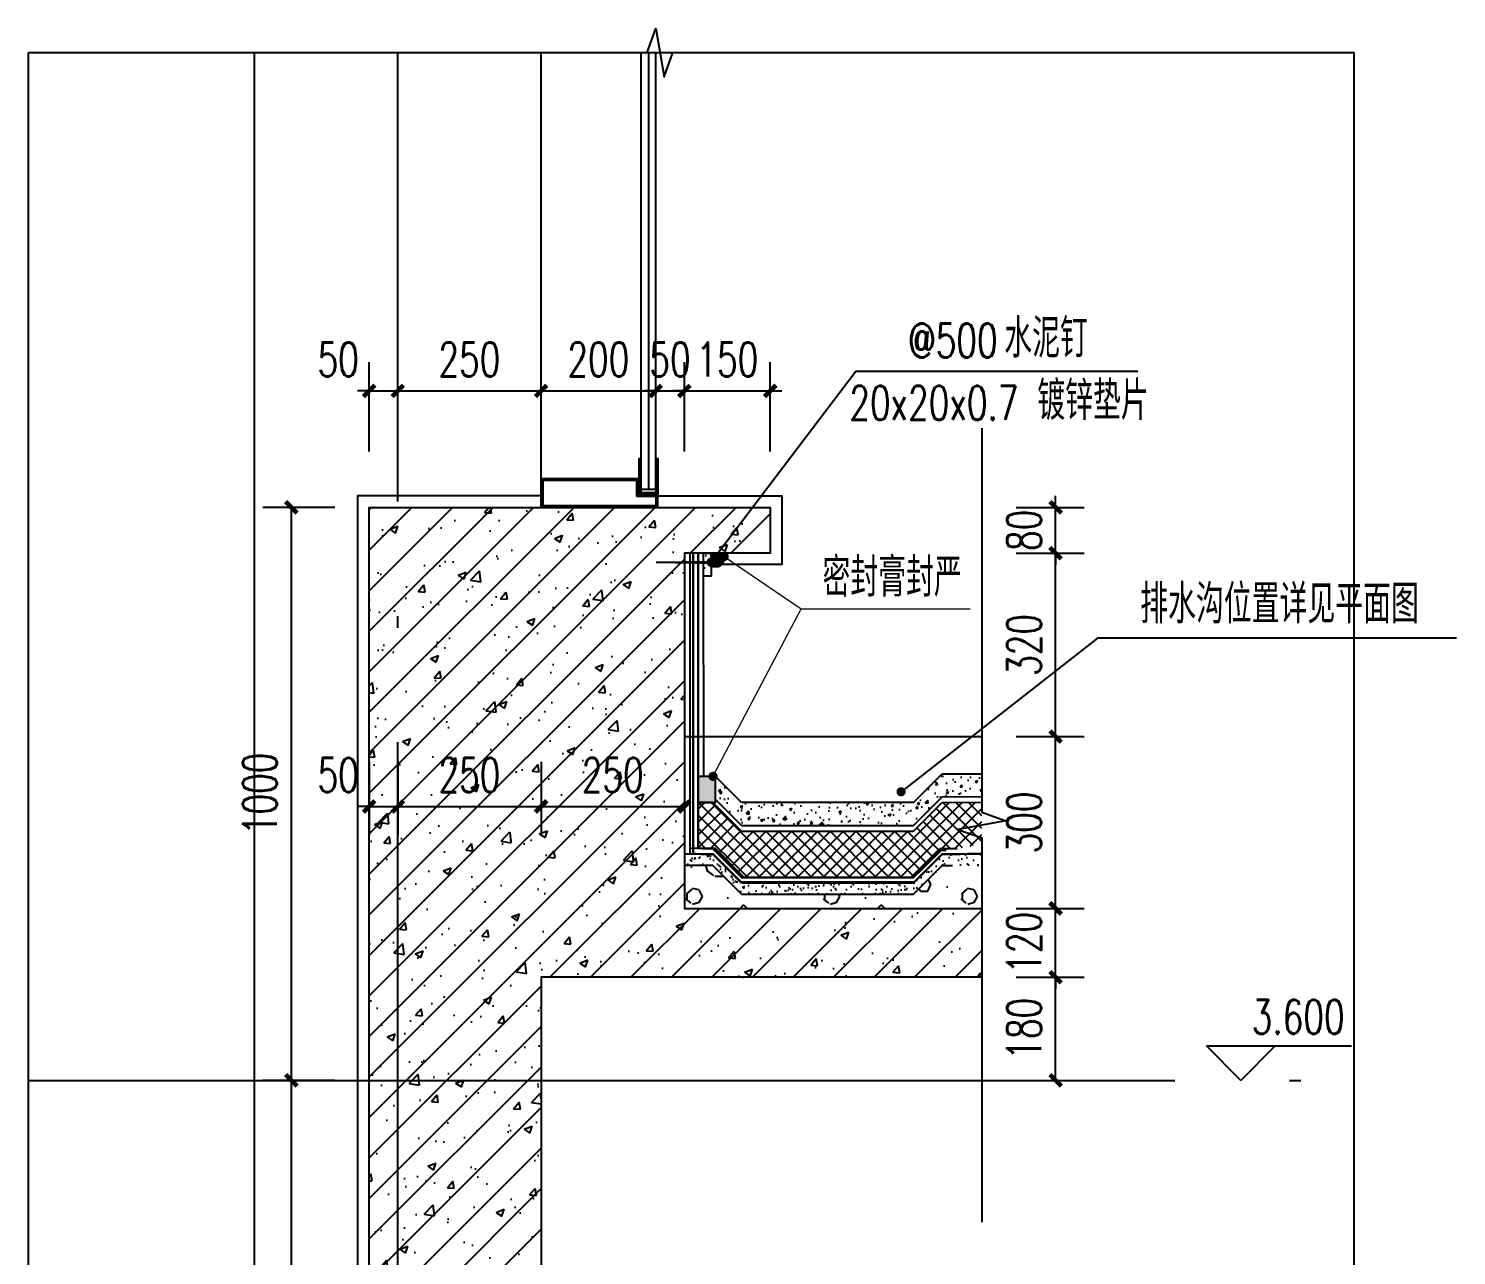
# Model space of a CAD drawing. Header units: millimetres. Extents: x -13830 to 215738, y -24143 to 193994.
# Drawn here: x 208867 to 211359, y 61744 to 63885 of the extents above; entities that cross this region are included whole.
import ezdxf
from ezdxf.xclip import XClip

# ---------------------------------------------------------------- set-up
doc = ezdxf.new("R2010")
doc.units = ezdxf.units.MM
doc.header["$LTSCALE"] = 100
doc.header["$XCLIPFRAME"] = 0
doc.linetypes.add('DOTE', pattern=[2.42, 2, -0.2, 0.02, -0.2])
doc.linetypes.add('MCST Section A$0$PHANTOM', pattern=[63.5, 31.75, -6.35, 6.35, -6.35, 6.35, -6.35])
doc.layers.get('0').update_dxf_attribs({"linetype": 'CONTINUOUS'})
doc.layers.get('DEFPOINTS').update_dxf_attribs({"linetype": 'CONTINUOUS'})
for name, color, linetype in [('A-_WIND----_E-', 4, 'CONTINUOUS'), ('A-Line', 143, 'CONTINUOUS'), ('DIM_ELEV', 3, 'CONTINUOUS'), ('DIM_SYMB', 3, 'CONTINUOUS'), ('DOTE', 8, 'CONTINUOUS'), ('HATCH', 8, 'CONTINUOUS'), ('MCST Section A$0$D-WATERPROOFING', 142, 'CONTINUOUS'), ('MCST Section B$0$A-_WIND----_E-', 4, 'CONTINUOUS'), ('PUB_DIM', 3, 'CONTINUOUS'), ('PUB_HATCH', 8, 'CONTINUOUS'), ('PUB_TEXT', 7, 'CONTINUOUS'), ('RAIL', 163, 'CONTINUOUS'), ('WALL', 2, 'CONTINUOUS'), ('面层', 11, 'CONTINUOUS')]:
    doc.layers.add(name, color=color, linetype=linetype)
doc.layers.add('DIM_LEAD', color=3, linetype='CONTINUOUS', lineweight=13)
doc.styles.add('_TCH_DIM', font='SIMPLEX', dxfattribs={"bigfont": 'GBCBIG'})
doc.styles.add('_TCH_DIM_T3', font='SIMPLEX', dxfattribs={"width": 0.705882, "bigfont": 'GBCBIG'})
doc.dimstyles.new('_TCH_ARCH&&20', dxfattribs={"dimtxt": 59.5, "dimasz": 20, "dimexe": 50, "dimexo": 60, "dimgap": 25.25, "dimtad": 1, "dimdec": 0, "dimzin": 0, "dimdsep": 46, "dimtxsty": '_TCH_DIM_T3', "dimblk": 'ARCHTICK', "dimcen": 0.09, "dimclrt": 7, "dimazin": 2, "dimtfac": 1, "dimtdec": 0, "dimtix": 1, "dimtmove": 2, "dimatfit": 3, "dimfxl": 1, "dimtolj": 1, "dimtzin": 0, "dimarcsym": 0})

# ---------------------------------------------------------------- blocks, each defined once
blk = doc.blocks.new('sdfsfsfdsfsfd')
at = {"color": 8}
blk.add_lwpolyline([(187.5, 793.6), (187.5, 31)], dxfattribs=at)
at = {"layer": 'A-_WIND----_E-'}
blk.add_lwpolyline([(171, 23), (171, 85), (174, 85), (174, 26), (201, 26), (201, 85), (204, 85), (204, 23), (171, 23)], dxfattribs=at)
blk.add_lwpolyline([(170, 22), (170, 50), (0, 50), (0, 0), (204, 0), (204, 22)], close=True, dxfattribs=at)
at = {"layer": 'A-_WIND----_E-', "color": 8}
blk.add_lwpolyline([(167, 19), (167, 47), (3, 47), (3, 3), (201, 3), (201, 19)], close=True, dxfattribs=at)
at = {"layer": 'MCST Section B$0$A-_WIND----_E-'}
blk.add_lwpolyline([(200, 793.6), (200, 31), (175, 31), (175, 793.6)], dxfattribs=at)
blk = doc.blocks.new('34wf')
at = {"layer": 'HATCH'}
h = blk.add_hatch(dxfattribs=at)
h.set_pattern_fill('AR-SAND', color=256, scale=20)
h.set_pattern_definition([(37.5, (0, 0), (-1.6000313, 48.9413237), [0, -38.608, 0, -43.18, 0, -41.275]), (7.5, (0, 0), (44.9523283, 71.68251), [0, -20.828, 0, -34.798, 0, -13.335]), (327.5, (-31.24, 0), (79.099237, 0.1437185), [0, -12.7, 0, -45.72, 0, -59.69]), (317.5, (-31.24, 0), (76.3556452, 22.2929323), [0, -6.35, 0, -29.972, 0, -34.29])])
h.paths.add_polyline_path([(1989087.1, -10818.4), (1989100.2, -10818.4), (1989100.2, -10858.3), (1989087.1, -10858.3)])
for p, q in [((1989004.2, -10834.3), (1989106.2, -10832.9)), ((1989004.2, -10834.3), (1989106.2, -10835.7)), ((1989004.2, -10834.3), (1989106.2, -10834.3)), ((1989106.2, -10832.9), (1989106.2, -10835.7))]:
    blk.add_line(p, q)
blk.add_lwpolyline([(1989087.1, -10818.4), (1989100.1, -10818.3), (1989100.2, -10858.3), (1989087.2, -10858.4)])
blk.add_lwpolyline([(1989087.1, -10818.4), (1989100.2, -10818.4), (1989100.2, -10858.3), (1989087.1, -10858.3)], close=True)
blk.add_arc((1989105.2, -10834.4), 2.42, 294.3742, 65.8761)
blk = doc.blocks.new('dsfsfdfs')
at = {"layer": 'PUB_HATCH'}
h = blk.add_hatch(color=256, dxfattribs=at)
h.dxf.hatch_style = 1
edge = h.paths.add_edge_path()
edge.add_line((-1589.8, 5520), (-1609.3, 5520))
edge.add_line((-1609.3, 5520), (-1609.3, 5496.8))
edge.add_line((-1609.3, 5496.8), (-1599.6, 5496.8))
edge.add_arc((-1603.4, 5510), 13.7, 286.3769, 353.4098)
edge.add_line((-1589.8, 5508.4), (-1589.8, 5520))
h = blk.add_hatch(color=256, dxfattribs=at)
h.dxf.hatch_style = 1
h.paths.add_polyline_path([(-1605, 5130.4), (-1635, 5130.4), (-1635, 5084.9), (-1605, 5084.9)])
at = {"layer": 'RAIL'}
for p, q in [((-2409.4, 3610), (-2409.4, 6393.6)), ((-1909.4, 5600), (-1909.4, 6393.6))]:
    blk.add_line(p, q, dxfattribs=at)
at = {"layer": 'WALL', "color": 1}
blk.add_lwpolyline([(-1909.4, 4780), (-1909.4, 4780), (-1909.4, 3610), (-2209.4, 3610), (-2209.4, 4550)], dxfattribs=at)
at = {"layer": '面层'}
for p, q in [((-1635, 5004.9), (-1635, 5520)), ((-1625, 5130.4), (-1625.8, 5520)), ((-1559.4, 5084.7), (-1605, 5130.4)), ((-1609.4, 5084.7), (-1635, 5084.9)), ((-1559.4, 5034.7), (-1609.4, 5084.7)), ((-1559.4, 5044.7), (-1605, 5090.4)), ((-1609.4, 4994.7), (-1659.4, 4995)), ((-1605.2, 5004.7), (-1649.4, 5005)), ((-1559.4, 4944.7), (-1609.4, 4994.7)), ((-1555.2, 4954.7), (-1605.2, 5004.7)), ((-1609.4, 4974.7), (-1659.4, 4975)), ((-1559.4, 4924.7), (-1609.4, 4974.7))]:
    blk.add_line(p, q, dxfattribs=at)
for points in [[(-1909.4, 5620), (-2229.4, 5620), (-2229.4, 3640)], [(-1705.4, 5620), (-1489.4, 5620), (-1489.4, 5500), (-1594, 5500)], [(-1649.4, 4995), (-1649.4, 5520)]]:
    blk.add_lwpolyline(points, dxfattribs=at)
blk.add_lwpolyline([(-1589.8, 5520), (-1609.3, 5520), (-1609.3, 5496.8), (-1599.6, 5496.8, 0.301122), (-1589.8, 5508.4)], format="xyb", close=True, dxfattribs=at)
blk.add_lwpolyline([(-1605, 5130.4), (-1635, 5130.4), (-1635, 5084.9), (-1605, 5084.9)], close=True, dxfattribs=at)
blk.add_blockref('sdfsfsfdsfsfd', (-1909.4, 5600))
at = {"layer": 'A-Line'}
blk.add_blockref('34wf', (-1990712.9, 16338.4), dxfattribs=at)
blk = doc.blocks.new('_ArchTick')
at = {"color": 0, "linetype": 'ByBlock', "const_width": 0.4}
blk.add_lwpolyline([(-0.5, -0.5), (0.5, 0.5)], dxfattribs=at)
blk = doc.blocks.new('*D207')
at = {"layer": 'DEFPOINTS', "color": 0, "transparency": 16777216}
for p in [(209511.3, 63252.3), (209461.3, 63086.4), (209511.3, 63086.4)]:
    blk.add_point(p, dxfattribs=at)
at = {"layer": 'PUB_DIM', "color": 0, "lineweight": -2, "transparency": 16777216}
for p, q in [((209461.3, 63146.4), (209461.3, 63302.3)), ((209511.3, 63146.4), (209511.3, 63302.3)), ((209461.3, 63252.3), (209441.3, 63252.3)), ((209461.3, 63252.3), (209511.3, 63252.3)), ((209511.3, 63252.3), (209531.3, 63252.3))]:
    blk.add_line(p, q, dxfattribs=at)
at = {"layer": 'PUB_DIM', "color": 0, "lineweight": -2, "transparency": 16777216, "xscale": 20, "yscale": 20, "zscale": 20}
blk.add_blockref('_ArchTick', (209461.3, 63252.3), dxfattribs=at)
at = {"layer": 'PUB_DIM', "color": 0, "lineweight": -2, "transparency": 16777216, "xscale": 20, "yscale": 20, "zscale": 20, "rotation": 180}
blk.add_blockref('_ArchTick', (209511.3, 63252.3), dxfattribs=at)
at = {"layer": 'PUB_DIM', "color": 7, "transparency": 16777216, "insert": (209407.3, 63307.3), "char_height": 59.5, "attachment_point": 5, "style": '_TCH_DIM_T3'}
blk.add_mtext('\\A1;50', dxfattribs=at)
blk = doc.blocks.new('*D208')
at = {"layer": 'DEFPOINTS', "color": 0, "transparency": 16777216}
for p in [(209761.3, 63252.3), (209511.3, 63086.4), (209761.3, 63086.4)]:
    blk.add_point(p, dxfattribs=at)
at = {"layer": 'PUB_DIM', "color": 0, "lineweight": -2, "transparency": 16777216}
for p, q in [((209511.3, 63146.4), (209511.3, 63302.3)), ((209761.3, 63146.4), (209761.3, 63302.3)), ((209511.3, 63252.3), (209761.3, 63252.3))]:
    blk.add_line(p, q, dxfattribs=at)
at = {"layer": 'PUB_DIM', "color": 0, "lineweight": -2, "transparency": 16777216, "xscale": 20, "yscale": 20, "zscale": 20, "rotation": 180}
blk.add_blockref('_ArchTick', (209511.3, 63252.3), dxfattribs=at)
at = {"layer": 'PUB_DIM', "color": 0, "lineweight": -2, "transparency": 16777216, "xscale": 20, "yscale": 20, "zscale": 20}
blk.add_blockref('_ArchTick', (209761.3, 63252.3), dxfattribs=at)
at = {"layer": 'PUB_DIM', "color": 7, "transparency": 16777216, "insert": (209636.3, 63307.3), "char_height": 59.5, "attachment_point": 5, "style": '_TCH_DIM_T3'}
blk.add_mtext('\\A1;250', dxfattribs=at)
blk = doc.blocks.new('*D209')
at = {"layer": 'DEFPOINTS', "color": 0, "transparency": 16777216}
for p in [(209961.3, 63252.3), (209761.3, 63086.4), (209961.3, 63086.4)]:
    blk.add_point(p, dxfattribs=at)
at = {"layer": 'PUB_DIM', "color": 0, "lineweight": -2, "transparency": 16777216}
for p, q in [((209761.3, 63146.4), (209761.3, 63302.3)), ((209961.3, 63146.4), (209961.3, 63302.3)), ((209761.3, 63252.3), (209961.3, 63252.3))]:
    blk.add_line(p, q, dxfattribs=at)
at = {"layer": 'PUB_DIM', "color": 0, "lineweight": -2, "transparency": 16777216, "xscale": 20, "yscale": 20, "zscale": 20, "rotation": 180}
blk.add_blockref('_ArchTick', (209761.3, 63252.3), dxfattribs=at)
at = {"layer": 'PUB_DIM', "color": 0, "lineweight": -2, "transparency": 16777216, "xscale": 20, "yscale": 20, "zscale": 20}
blk.add_blockref('_ArchTick', (209961.3, 63252.3), dxfattribs=at)
at = {"layer": 'PUB_DIM', "color": 7, "transparency": 16777216, "insert": (209861.3, 63307.3), "char_height": 59.5, "attachment_point": 5, "style": '_TCH_DIM_T3'}
blk.add_mtext('\\A1;200', dxfattribs=at)
blk = doc.blocks.new('*D210')
at = {"layer": 'DEFPOINTS', "color": 0, "transparency": 16777216}
for p in [(210011.3, 63252.3), (209961.3, 63086.4), (210011.3, 63086.4)]:
    blk.add_point(p, dxfattribs=at)
at = {"layer": 'PUB_DIM', "color": 0, "lineweight": -2, "transparency": 16777216}
for p, q in [((209961.3, 63146.4), (209961.3, 63302.3)), ((210011.3, 63146.4), (210011.3, 63302.3)), ((209961.3, 63252.3), (209941.3, 63252.3)), ((209961.3, 63252.3), (210011.3, 63252.3)), ((210011.3, 63252.3), (210031.3, 63252.3))]:
    blk.add_line(p, q, dxfattribs=at)
at = {"layer": 'PUB_DIM', "color": 0, "lineweight": -2, "transparency": 16777216, "xscale": 20, "yscale": 20, "zscale": 20}
blk.add_blockref('_ArchTick', (209961.3, 63252.3), dxfattribs=at)
at = {"layer": 'PUB_DIM', "color": 0, "lineweight": -2, "transparency": 16777216, "xscale": 20, "yscale": 20, "zscale": 20, "rotation": 180}
blk.add_blockref('_ArchTick', (210011.3, 63252.3), dxfattribs=at)
at = {"layer": 'PUB_DIM', "color": 7, "transparency": 16777216, "insert": (209986.3, 63307.3), "char_height": 59.5, "attachment_point": 5, "style": '_TCH_DIM_T3'}
blk.add_mtext('\\A1;50', dxfattribs=at)
blk = doc.blocks.new('*D211')
at = {"layer": 'DEFPOINTS', "color": 0, "transparency": 16777216}
for p in [(210161.3, 63252.3), (210011.3, 63086.4), (210161.3, 63086.4)]:
    blk.add_point(p, dxfattribs=at)
at = {"layer": 'PUB_DIM', "color": 0, "lineweight": -2, "transparency": 16777216}
for p, q in [((210011.3, 63146.4), (210011.3, 63302.3)), ((210161.3, 63146.4), (210161.3, 63302.3)), ((210011.3, 63252.3), (209991.3, 63252.3)), ((210011.3, 63252.3), (210161.3, 63252.3)), ((210161.3, 63252.3), (210181.3, 63252.3))]:
    blk.add_line(p, q, dxfattribs=at)
at = {"layer": 'PUB_DIM', "color": 0, "lineweight": -2, "transparency": 16777216, "xscale": 20, "yscale": 20, "zscale": 20}
blk.add_blockref('_ArchTick', (210011.3, 63252.3), dxfattribs=at)
at = {"layer": 'PUB_DIM', "color": 0, "lineweight": -2, "transparency": 16777216, "xscale": 20, "yscale": 20, "zscale": 20, "rotation": 180}
blk.add_blockref('_ArchTick', (210161.3, 63252.3), dxfattribs=at)
at = {"layer": 'PUB_DIM', "color": 7, "transparency": 16777216, "insert": (210086.3, 63307.3), "char_height": 59.5, "attachment_point": 5, "style": '_TCH_DIM_T3'}
blk.add_mtext('\\A1;150', dxfattribs=at)
blk = doc.blocks.new('*D212')
at = {"layer": 'DEFPOINTS', "color": 0, "transparency": 16777216}
for p in [(209761.3, 62664.9), (210011.3, 62664.9), (210011.3, 62527)]:
    blk.add_point(p, dxfattribs=at)
at = {"layer": 'PUB_DIM', "color": 0, "lineweight": -2, "transparency": 16777216}
for p, q in [((209761.3, 62604.9), (209761.3, 62477)), ((210011.3, 62604.9), (210011.3, 62477)), ((209761.3, 62527), (210011.3, 62527))]:
    blk.add_line(p, q, dxfattribs=at)
at = {"layer": 'PUB_DIM', "color": 0, "lineweight": -2, "transparency": 16777216, "xscale": 20, "yscale": 20, "zscale": 20, "rotation": 180}
blk.add_blockref('_ArchTick', (209761.3, 62527), dxfattribs=at)
at = {"layer": 'PUB_DIM', "color": 0, "lineweight": -2, "transparency": 16777216, "xscale": 20, "yscale": 20, "zscale": 20}
blk.add_blockref('_ArchTick', (210011.3, 62527), dxfattribs=at)
at = {"layer": 'PUB_DIM', "color": 7, "transparency": 16777216, "insert": (209886.3, 62582), "char_height": 59.5, "attachment_point": 5, "style": '_TCH_DIM_T3'}
blk.add_mtext('\\A1;250', dxfattribs=at)
blk = doc.blocks.new('*D213')
at = {"layer": 'DEFPOINTS', "color": 0, "transparency": 16777216}
for p in [(209511.3, 62664.9), (209761.3, 62664.9), (209761.3, 62527)]:
    blk.add_point(p, dxfattribs=at)
at = {"layer": 'PUB_DIM', "color": 0, "lineweight": -2, "transparency": 16777216}
for p, q in [((209511.3, 62604.9), (209511.3, 62477)), ((209761.3, 62604.9), (209761.3, 62477)), ((209511.3, 62527), (209761.3, 62527))]:
    blk.add_line(p, q, dxfattribs=at)
at = {"layer": 'PUB_DIM', "color": 0, "lineweight": -2, "transparency": 16777216, "xscale": 20, "yscale": 20, "zscale": 20, "rotation": 180}
blk.add_blockref('_ArchTick', (209511.3, 62527), dxfattribs=at)
at = {"layer": 'PUB_DIM', "color": 0, "lineweight": -2, "transparency": 16777216, "xscale": 20, "yscale": 20, "zscale": 20}
blk.add_blockref('_ArchTick', (209761.3, 62527), dxfattribs=at)
at = {"layer": 'PUB_DIM', "color": 7, "transparency": 16777216, "insert": (209636.3, 62582), "char_height": 59.5, "attachment_point": 5, "style": '_TCH_DIM_T3'}
blk.add_mtext('\\A1;250', dxfattribs=at)
blk = doc.blocks.new('*D214')
at = {"layer": 'DEFPOINTS', "color": 0, "transparency": 16777216}
for p in [(209461.3, 62664.9), (209511.3, 62664.9), (209511.3, 62527)]:
    blk.add_point(p, dxfattribs=at)
at = {"layer": 'PUB_DIM', "color": 0, "lineweight": -2, "transparency": 16777216}
for p, q in [((209461.3, 62604.9), (209461.3, 62477)), ((209511.3, 62604.9), (209511.3, 62477)), ((209461.3, 62527), (209441.3, 62527)), ((209461.3, 62527), (209511.3, 62527)), ((209511.3, 62527), (209531.3, 62527))]:
    blk.add_line(p, q, dxfattribs=at)
at = {"layer": 'PUB_DIM', "color": 0, "lineweight": -2, "transparency": 16777216, "xscale": 20, "yscale": 20, "zscale": 20}
blk.add_blockref('_ArchTick', (209461.3, 62527), dxfattribs=at)
at = {"layer": 'PUB_DIM', "color": 0, "lineweight": -2, "transparency": 16777216, "xscale": 20, "yscale": 20, "zscale": 20, "rotation": 180}
blk.add_blockref('_ArchTick', (209511.3, 62527), dxfattribs=at)
at = {"layer": 'PUB_DIM', "color": 7, "transparency": 16777216, "insert": (209407.3, 62582), "char_height": 59.5, "attachment_point": 5, "style": '_TCH_DIM_T3'}
blk.add_mtext('\\A1;50', dxfattribs=at)
blk = doc.blocks.new('*D215')
at = {"layer": 'DEFPOINTS', "color": 0, "transparency": 16777216}
for p in [(209325.7, 63049.1), (209461.3, 63049.1), (209461.3, 62049.1)]:
    blk.add_point(p, dxfattribs=at)
at = {"layer": 'PUB_DIM', "color": 0, "lineweight": -2, "transparency": 16777216}
for p, q in [((209401.3, 63049.1), (209275.7, 63049.1)), ((209325.7, 62049.1), (209325.7, 63049.1)), ((209401.3, 62049.1), (209275.7, 62049.1))]:
    blk.add_line(p, q, dxfattribs=at)
at = {"layer": 'PUB_DIM', "color": 0, "lineweight": -2, "transparency": 16777216, "xscale": 20, "yscale": 20, "zscale": 20}
for p, rotation in [((209325.7, 63049.1), 90), ((209325.7, 62049.1), 270)]:
    blk.add_blockref('_ArchTick', p, dxfattribs=dict(at, rotation=rotation))
at = {"layer": 'PUB_DIM', "color": 7, "transparency": 16777216, "insert": (209270.7, 62549.1), "char_height": 59.5, "attachment_point": 5, "rotation": 90, "style": '_TCH_DIM_T3'}
blk.add_mtext('\\A1;1000', dxfattribs=at)
blk = doc.blocks.new('*D216')
at = {"layer": 'DEFPOINTS', "color": 0, "transparency": 16777216}
for p in [(209325.7, 62049.1), (209461.3, 62049.1), (209461.3, 61059.1)]:
    blk.add_point(p, dxfattribs=at)
at = {"layer": 'PUB_DIM', "color": 0, "lineweight": -2, "transparency": 16777216}
for p, q in [((209401.3, 62049.1), (209275.7, 62049.1)), ((209325.7, 61059.1), (209325.7, 62049.1)), ((209401.3, 61059.1), (209275.7, 61059.1))]:
    blk.add_line(p, q, dxfattribs=at)
at = {"layer": 'PUB_DIM', "color": 0, "lineweight": -2, "transparency": 16777216, "xscale": 20, "yscale": 20, "zscale": 20}
for p, rotation in [((209325.7, 62049.1), 90), ((209325.7, 61059.1), 270)]:
    blk.add_blockref('_ArchTick', p, dxfattribs=dict(at, rotation=rotation))
at = {"layer": 'PUB_DIM', "color": 7, "transparency": 16777216, "insert": (209270.7, 61554.1), "char_height": 59.5, "attachment_point": 5, "rotation": 90, "style": '_TCH_DIM_T3'}
blk.add_mtext('\\A1;990', dxfattribs=at)
blk = doc.blocks.new('*D218')
at = {"layer": 'DEFPOINTS', "color": 0, "transparency": 16777216}
for p in [(210530.3, 62229.1), (210659.1, 62229.1), (210530.3, 62049.1)]:
    blk.add_point(p, dxfattribs=at)
at = {"layer": 'PUB_DIM', "color": 0, "lineweight": -2, "transparency": 16777216}
for p, q in [((210590.3, 62229.1), (210709.1, 62229.1)), ((210659.1, 62049.1), (210659.1, 62229.1)), ((210590.3, 62049.1), (210709.1, 62049.1))]:
    blk.add_line(p, q, dxfattribs=at)
at = {"layer": 'PUB_DIM', "color": 0, "lineweight": -2, "transparency": 16777216, "xscale": 20, "yscale": 20, "zscale": 20}
for p, rotation in [((210659.1, 62229.1), 90), ((210659.1, 62049.1), 270)]:
    blk.add_blockref('_ArchTick', p, dxfattribs=dict(at, rotation=rotation))
at = {"layer": 'PUB_DIM', "color": 7, "transparency": 16777216, "insert": (210604.1, 62139.1), "char_height": 59.5, "attachment_point": 5, "rotation": 90, "style": '_TCH_DIM_T3'}
blk.add_mtext('\\A1;180', dxfattribs=at)
blk = doc.blocks.new('*D219')
at = {"layer": 'DEFPOINTS', "color": 0, "transparency": 16777216}
for p in [(210530.3, 62349.1), (210659.1, 62349.1), (210530.3, 62229.1)]:
    blk.add_point(p, dxfattribs=at)
at = {"layer": 'PUB_DIM', "color": 0, "lineweight": -2, "transparency": 16777216}
for p, q in [((210659.1, 62349.1), (210659.1, 62369.1)), ((210590.3, 62349.1), (210709.1, 62349.1)), ((210659.1, 62229.1), (210659.1, 62349.1)), ((210590.3, 62229.1), (210709.1, 62229.1)), ((210659.1, 62229.1), (210659.1, 62209.1))]:
    blk.add_line(p, q, dxfattribs=at)
at = {"layer": 'PUB_DIM', "color": 0, "lineweight": -2, "transparency": 16777216, "xscale": 20, "yscale": 20, "zscale": 20}
for p, rotation in [((210659.1, 62349.1), 270), ((210659.1, 62229.1), 90)]:
    blk.add_blockref('_ArchTick', p, dxfattribs=dict(at, rotation=rotation))
at = {"layer": 'PUB_DIM', "color": 7, "transparency": 16777216, "insert": (210604.1, 62289.1), "char_height": 59.5, "attachment_point": 5, "rotation": 90, "style": '_TCH_DIM_T3'}
blk.add_mtext('\\A1;120', dxfattribs=at)
blk = doc.blocks.new('*D220')
at = {"layer": 'DEFPOINTS', "color": 0, "transparency": 16777216}
for p in [(210530.3, 62649.1), (210659.1, 62649.1), (210530.3, 62349.1)]:
    blk.add_point(p, dxfattribs=at)
at = {"layer": 'PUB_DIM', "color": 0, "lineweight": -2, "transparency": 16777216}
for p, q in [((210590.3, 62649.1), (210709.1, 62649.1)), ((210659.1, 62349.1), (210659.1, 62649.1)), ((210590.3, 62349.1), (210709.1, 62349.1))]:
    blk.add_line(p, q, dxfattribs=at)
at = {"layer": 'PUB_DIM', "color": 0, "lineweight": -2, "transparency": 16777216, "xscale": 20, "yscale": 20, "zscale": 20}
for p, rotation in [((210659.1, 62649.1), 90), ((210659.1, 62349.1), 270)]:
    blk.add_blockref('_ArchTick', p, dxfattribs=dict(at, rotation=rotation))
at = {"layer": 'PUB_DIM', "color": 7, "transparency": 16777216, "insert": (210604.1, 62499.1), "char_height": 59.5, "attachment_point": 5, "rotation": 90, "style": '_TCH_DIM_T3'}
blk.add_mtext('\\A1;300', dxfattribs=at)
blk = doc.blocks.new('*D221')
at = {"layer": 'DEFPOINTS', "color": 0, "transparency": 16777216}
for p in [(210530.3, 62969.1), (210659.1, 62969.1), (210530.3, 62649.1)]:
    blk.add_point(p, dxfattribs=at)
at = {"layer": 'PUB_DIM', "color": 0, "lineweight": -2, "transparency": 16777216}
for p, q in [((210590.3, 62969.1), (210709.1, 62969.1)), ((210659.1, 62649.1), (210659.1, 62969.1)), ((210590.3, 62649.1), (210709.1, 62649.1))]:
    blk.add_line(p, q, dxfattribs=at)
at = {"layer": 'PUB_DIM', "color": 0, "lineweight": -2, "transparency": 16777216, "xscale": 20, "yscale": 20, "zscale": 20}
for p, rotation in [((210659.1, 62969.1), 90), ((210659.1, 62649.1), 270)]:
    blk.add_blockref('_ArchTick', p, dxfattribs=dict(at, rotation=rotation))
at = {"layer": 'PUB_DIM', "color": 7, "transparency": 16777216, "insert": (210604.1, 62809.1), "char_height": 59.5, "attachment_point": 5, "rotation": 90, "style": '_TCH_DIM_T3'}
blk.add_mtext('\\A1;320', dxfattribs=at)
blk = doc.blocks.new('*D222')
at = {"layer": 'DEFPOINTS', "color": 0, "transparency": 16777216}
for p in [(210530.3, 63049.1), (210659.1, 63049.1), (210530.3, 62969.1)]:
    blk.add_point(p, dxfattribs=at)
at = {"layer": 'PUB_DIM', "color": 0, "lineweight": -2, "transparency": 16777216}
for p, q in [((210659.1, 63049.1), (210659.1, 63069.1)), ((210590.3, 63049.1), (210709.1, 63049.1)), ((210659.1, 62969.1), (210659.1, 63049.1)), ((210590.3, 62969.1), (210709.1, 62969.1)), ((210659.1, 62969.1), (210659.1, 62949.1))]:
    blk.add_line(p, q, dxfattribs=at)
at = {"layer": 'PUB_DIM', "color": 0, "lineweight": -2, "transparency": 16777216, "xscale": 20, "yscale": 20, "zscale": 20}
for p, rotation in [((210659.1, 63049.1), 270), ((210659.1, 62969.1), 90)]:
    blk.add_blockref('_ArchTick', p, dxfattribs=dict(at, rotation=rotation))
at = {"layer": 'PUB_DIM', "color": 7, "transparency": 16777216, "insert": (210604.1, 63009.1), "char_height": 59.5, "attachment_point": 5, "rotation": 90, "style": '_TCH_DIM_T3'}
blk.add_mtext('\\A1;80', dxfattribs=at)

msp = doc.modelspace()

# ---------------------------------------------------------------- hatches: boundary and pattern name
at = {"layer": 'PUB_HATCH'}
h = msp.add_hatch(dxfattribs=at)
h.set_pattern_fill('钢筋混凝土', color=256, scale=20)
h.set_pattern_definition([(45, (119507.714, 1658.57), (-35.35534, 35.35534), []), (50, (119507.71, 1658.57), (143.45204, -12.55043), [15, -165]), (355, (119507.71, 1658.57), (-27.75027, 150.43843), [12, -132]), (100.4514, (119519.67, 1657.53), (115.70188, 137.8879), [12.74804, -140.22842]), (46.1842, (119507.71, 1698.57), (213.4482, -33.1038), [22.5, -247.5]), (96.6356, (119525.5, 1695.81), (186.93254, 194.82357), [19.12206, -210.3426]), (351.1842, (119507.71, 1698.57), (186.9324, 194.8237), [18, -198]), (21, (119527.71, 1688.57), (119.38141, -80.52378), [15, -165]), (326, (119527.71, 1688.57), (48.66307, 145.03), [12, -132]), (71.4514, (119537.66, 1681.86), (168.04453, 64.5061), [12.74804, -140.22842]), (37.5, (119507.714, 1658.57), (2.43197, 66.57877), [0, -130.4, 0, -134, 0, -132.5]), (7.5, (119507.714, 1658.57), (52.613907, 78.882342), [0, -76.4, 0, -127.4, 0, -50.5]), (327.5, (119463.114, 1658.57), (106.764487, -4.510974), [0, -50, 0, -156, 0, -207]), (317.5, (119443.11, 1658.57), (116.63723, 20.021), [0, -65, 0, -103.6, 0, -147])])
h.paths.add_polyline_path([(210530.3, 62229.1), (210530.3, 62349.1), (210011.3, 62349.1), (210011.3, 62969.1), (210161.3, 62969.1), (210161.3, 63049.1), (209461.3, 63049.1), (209461.3, 61999.1), (209461.3, 61879.1), (209461.3, 61059.1), (209761.3, 61059.1), (209761.3, 62229.1)])
h = msp.add_hatch(dxfattribs=at)
h.set_pattern_fill('混凝土', color=256, scale=6)
h.set_pattern_definition([(50, (209743.043, 62493.854), (43.0356, -3.7651), [4.5, -49.5]), (355, (209743.043, 62493.854), (-8.325, 45.1315), [3.6, -39.6]), (100.4514, (209746.63, 62493.54), (34.7106, 41.3664), [3.8244, -42.0685]), (46.184, (209743.043, 62505.854), (64.0345, -9.931), [6.75, -74.25]), (96.636, (209748.38, 62505.026), (56.08, 58.447), [5.7366, -63.103]), (351.184, (209743.04, 62505.854), (56.0797, 58.447), [5.4, -59.4]), (21, (209749.043, 62502.854), (35.8144, -24.1571), [4.5, -49.5]), (326, (209749.043, 62502.854), (14.599, 43.509), [3.6, -39.6]), (71.4514, (209752.027, 62500.84), (50.4134, 19.3518), [3.8244, -42.0685]), (37.5, (209743.043, 62493.854), (0.7296, 19.97363), [0, -39.12, 0, -40.2, 0, -39.75]), (7.5, (209743.043, 62493.854), (15.7842, 23.6647), [0, -22.92, 0, -38.22, 0, -15.15]), (327.5, (209729.663, 62493.854), (32.02935, -1.3533), [0, -15, 0, -46.8, 0, -62.1]), (317.5, (209723.663, 62493.854), (34.9912, 6.0063), [0, -19.5, 0, -31.08, 0, -44.1])])
h.paths.add_polyline_path([(210530.3, 62544.3), (210530.3, 62584.3), (210461.3, 62583.9), (210411.3, 62533.9), (210111.3, 62533.9), (210065.6, 62579.5), (210065.6, 62539.5), (210111.3, 62493.9), (210411.3, 62493.9), (210461.3, 62543.9)])
h = msp.add_hatch(dxfattribs=at)
h.set_pattern_fill('ANSI37', color=256, scale=10)
h.set_pattern_definition([(45, (-1779051.59, 73697.51), (-11.22532015, 11.22532015), []), (135, (-1779051.59, 73697.51), (-11.22532015, -11.22532015), [])])
h.paths.add_polyline_path([(210530.3, 62461.6), (210530.3, 62534.3), (210461.3, 62533.9), (210411.3, 62483.9), (210111.3, 62483.9), (210061.3, 62533.9), (210035.6, 62534), (210035.3, 62454), (210061, 62453.9), (210112.3, 62402.4), (210407.1, 62403.4), (210457.3, 62453.8), (210487.5, 62454)])
h = msp.add_hatch(dxfattribs=at)
h.set_pattern_fill('砂灰土', color=256, scale=5)
h.set_pattern_definition([(37.5, (209743.043, 62373.854), (-0.62993, 19.26824), [0, -15.2, 0, -17, 0, -16.25]), (7.5, (209743.043, 62373.854), (17.6978, 28.2215), [0, -8.2, 0, -13.7, 0, -5.25]), (327.5, (209730.743, 62373.854), (31.14142, 0.0566), [0, -5, 0, -18, 0, -23.5]), (317.5, (209730.743, 62373.854), (30.0613, 8.77676), [0, -2.5, 0, -11.8, 0, -13.5])])
h.paths.add_polyline_path([(210530.3, 62424.3), (210530.3, 62444.3), (210461.3, 62443.9), (210411.3, 62393.9), (210111.3, 62393.9), (210061.3, 62443.9), (210011.3, 62444.2), (210011.3, 62424.2), (210061.3, 62423.9), (210111.3, 62373.9), (210411.3, 62373.9), (210461.3, 62423.9)])
h = msp.add_hatch(dxfattribs=at)
h.set_pattern_fill('加气混凝土', color=256, scale=20, style=0)
h.set_pattern_definition([(360, (96446.78, 23247.24), (120, 240), [0, -240]), (360, (96306.38, 23214.84), (120, 240), [0, -240]), (360, (96384.38, 23212.44), (120, 240), [0, -240]), (360, (96469.58, 23283.24), (120, 240), [0, -240]), (360, (96369.98, 23200.44), (120, 240), [0, -240]), (360, (96493.58, 23434.44), (120, 240), [0, -240]), (360, (96420.38, 23415.24), (120, 240), [0, -240]), (360, (96458.78, 23385.24), (120, 240), [0, -240]), (360, (96263.18, 23380.44), (120, 240), [0, -240]), (360, (96380.78, 23369.64), (120, 240), [0, -240]), (360, (96335.18, 23308.44), (120, 240), [0, -240]), (360, (96337.58, 23218.44), (120, 240), [0, -240]), (360, (96427.58, 23208.84), (120, 240), [0, -240]), (360, (96493.58, 23314.44), (120, 240), [0, -240]), (360, (96269.18, 23277.24), (120, 240), [0, -240]), (360, (96289.58, 23318.04), (120, 240), [0, -240]), (360, (96383.18, 23301.24), (120, 240), [0, -240]), (360, (96349.58, 23266.44), (120, 240), [0, -240]), (360, (96330.38, 23345.64), (120, 240), [0, -240]), (360, (96360.38, 23435.64), (120, 240), [0, -240]), (360, (96278.78, 23226.84), (120, 240), [0, -240]), (360, (96410.78, 23386.44), (120, 240), [0, -240]), (360, (96299.18, 23390.04), (120, 240), [0, -240]), (360, (96279.98, 23421.24), (120, 240), [0, -240]), (130.601293, (96478.837, 23359.3), (-599.9999841, 720.0000109), [10.5366, -4414.8444]), (18.434948, (96461.694, 23363.872), (600.000001, 239.99999), [10.8421, -1507.05116]), (90, (96461.7, 23353.59), (120, 240), [10.2857, -469.71426]), (161.56505, (96471.98, 23350.158), (-600, 239.99999), [10.8421, -1507.05116]), (53.1301, (96471.98, 23350.16), (120.000003, 239.999998), [11.42857, -1188.5714]), (135, (96481.12, 23227.87), (-120.00001, 239.999985), [9.69746, -669.12504]), (45, (96467.41, 23227.87), (120, 240), [9.69746, -669.12504]), (135, (96474.266, 23221.015), (-120.00001, 239.999985), [9.69746, -669.12504]), (45, (96474.266, 23221.015), (120, 240), [9.69746, -669.12504]), (116.56505, (96365.7, 23389.01), (-1e-05, 480), [12.77753, -255.5506]), (180, (96359.98, 23400.44), (-120, 240), [13.7143, -226.2857]), (63.43495, (96340.55, 23389.01), (7e-06, 480), [12.77753, -255.5506]), (116.56505, (96346.27, 23377.59), (-1e-05, 480), [12.77753, -255.5506]), (360, (96346.27, 23377.59), (120, 240), [13.7143, -226.2857]), (63.43495, (96359.98, 23377.59), (7e-06, 480), [12.77753, -255.5506]), (107.102727, (96455.98, 23307.872), (-359.9999708, 1200.00000657), [15.54454, -6513.161]), (143.972625, (96451.409, 23322.729), (-2279.9999495, 1680.0000274), [15.54454, -3248.808]), (180, (96438.84, 23331.87), (-120, 240), [14.85714, -225.14284]), (36.027373, (96411.409, 23322.729), (2280.0000048, 1679.9999526), [15.54454, -3248.808]), (71.56505, (96406.837, 23309.015), (360.000017, 1199.999993), [14.45613, -1503.4371]), (107.102727, (96411.4085, 23294.158), (-359.9999708, 1200.00000657), [15.54454, -6513.161]), (143.972625, (96423.98, 23285.015), (-2279.9999495, 1680.0000274), [15.54454, -3248.808]), (360, (96423.98, 23285.01), (120, 240), [14.85714, -225.14284]), (36.027373, (96438.837, 23285.015), (2280.0000048, 1679.9999526), [15.54454, -3248.808]), (71.56505, (96451.41, 23294.158), (360.000017, 1199.999993), [14.45613, -1503.4371]), (150.255117, (96458.266, 23419.872), (-359.999998, 240.000002), [9.214, -1925.72784]), (90, (96450.27, 23415.3), (120, 240), [9.14286, -470.8571]), (29.74488, (96450.266, 23415.3), (360.000003, 239.999994), [9.214, -1925.72784]), (116.56505, (96402.27, 23249.59), (-1e-05, 480), [12.77753, -255.5506]), (168.690066, (96396.551, 23261.015), (-1079.9999977, 240.000008), [11.6549, -2435.8742]), (41.185924, (96375.98, 23255.3), (3000.0000158, 2639.9999383), [12.14874, -5090.3208]), (90, (96375.98, 23243.87), (120, 240), [11.42857, -468.5714]), (138.814073, (96385.123, 23235.872), (-2999.9999127, 2640.0000554), [12.14874, -5090.3208]), (16.699243, (96385.123, 23235.872), (3959.9999856, 1199.9999365), [11.9318, -4999.415]), (60.945395, (96396.551, 23239.3), (120.0000028, 239.9999963), [11.76643, -4930.1358]), (109.983105, (96301.694, 23350.158), (-599.99998065, 1680.0000033), [13.3768, -5604.879]), (155.556044, (96297.123, 23362.729), (-1559.9999967, 720.0000051), [13.8092, -5786.0526]), (24.443954, (96271.98, 23362.729), (1560.00001, 719.9999765), [13.8092, -5786.0526]), (70.016893, (96267.409, 23350.158), (600.0000234, 1679.9999881), [13.3768, -5604.879]), (109.983105, (96271.98, 23337.586), (-599.99998065, 1680.0000033), [13.3768, -5604.879]), (160.016892, (96284.551, 23333.015), (-599.9999973, 239.9999968), [13.3768, -2795.751]), (19.983106, (96284.551, 23333.015), (599.9999998, 239.999992), [13.3768, -2795.751]), (70.016893, (96297.123, 23337.586), (600.0000234, 1679.9999881), [13.3768, -5604.879]), (122.005382, (96390.837, 23328.443), (-120.000013, 239.9999893), [10.7817, -2253.3736]), (18.434948, (96374.837, 23334.158), (600.000001, 239.99999), [10.8421, -1507.05116]), (90, (96374.84, 23323.87), (120, 240), [10.2857, -469.71426]), (161.56505, (96385.123, 23320.443), (-600, 239.99999), [10.8421, -1507.05116]), (54.462321, (96385.123, 23320.443), (840.0000142, 1199.9999874), [9.83123, -4119.2846]), (116.56505, (96321.12, 23270.16), (-1e-05, 480), [12.77753, -255.5506]), (180, (96315.4, 23281.59), (-120, 240), [12.57143, -227.42856]), (59.036243, (96295.98, 23270.158), (120.0000035, 239.9999973), [13.3279, -2785.5288]), (120.963755, (96302.837, 23258.73), (-120.0000133, 239.9999905), [13.3279, -2785.5288]), (360, (96302.84, 23258.73), (120, 240), [12.57143, -227.42856]), (63.43495, (96315.4, 23258.73), (7e-06, 480), [12.77753, -255.5506])])
h.paths.add_polyline_path([(210530.3, 62405.8), (210479.1, 62424), (210461.3, 62423.9), (210411.3, 62373.9), (210111.3, 62373.9), (210061.3, 62423.9), (210011.3, 62424.2), (210011.3, 62349.1), (210530.3, 62349.1)])

# ---------------------------------------------------------------- linework, layer by layer
at = {"layer": 'DEFPOINTS', "color": 8}
msp.add_lwpolyline([(208867, 63842.7), (211179.6, 63842.7), (211179.6, 60639.1), (208867, 60639.1)], close=True, dxfattribs=at)
at = {"layer": 'DIM_ELEV'}
for p, q in [((210982.2, 62049.1), (210922.2, 62109.1)), ((210922.2, 62109.1), (211175.4, 62109.1)), ((210982.2, 62049.1), (211042.2, 62109.1))]:
    msp.add_line(p, q, dxfattribs=at)
at = {"layer": 'DIM_LEAD'}
for p, q in [((210080.8, 62963.4), (210215.1, 62872.2)), ((210061.3, 62579.5), (210215.1, 62872.2)), ((210215.1, 62872.2), (210510.2, 62872.2))]:
    msp.add_line(p, q, dxfattribs=at)
at = {"layer": 'DIM_LEAD', "const_width": 8}
for points in [[(210077.5, 62965.6, 1), (210084.1, 62961.1, 1)], [(210059.4, 62576, 1), (210063.2, 62583.1, 1)]]:
    msp.add_lwpolyline(points, format="xyb", close=True, dxfattribs=at)
at = {"layer": 'DIM_SYMB'}
for points in [[(208867, 63842.7), (209946.3, 63842.7), (209961.6, 63884.7), (209976.4, 63800.7), (209991.3, 63842.7), (211070.6, 63842.7)], [(210802.8, 63285.9), (210310.3, 63285.9), (210057.9, 62953.2)], [(210530.3, 63187.5), (210530.3, 62517.2), (210572.3, 62501.9), (210488.3, 62487.1), (210530.3, 62472.2), (210530.3, 61801.8)], [(211358.5, 62821), (210732.4, 62821), (210389.6, 62552.8)]]:
    msp.add_lwpolyline(points, dxfattribs=at)
at = {"layer": 'DIM_SYMB', "const_width": 8}
for points in [[(210060.3, 62956.4, 1), (210055.5, 62950.1, 1)], [(210392.7, 62555.2, 1), (210386.4, 62550.3, 1)]]:
    msp.add_lwpolyline(points, format="xyb", close=True, dxfattribs=at)
at = {"layer": 'DOTE', "linetype": 'DOTE', "ltscale": 10}
for p, q in [((209511.3, 60639.1), (209511.3, 63842.7)), ((208867, 62049.1), (211179.6, 62049.1))]:
    msp.add_line(p, q, dxfattribs=at)
at = {"layer": 'MCST Section A$0$D-WATERPROOFING', "linetype": 'MCST Section A$0$PHANTOM', "ltscale": 0.005, "const_width": 4}
for points in [[(210026.7, 62969.1), (210026.9, 62444.2), (210061.3, 62443.9), (210110.3, 62394.9), (210412.2, 62394.9), (210461.3, 62443.9), (210530.3, 62444.3)], [(210468.2, 62450.6), (210458.9, 62450.5), (210410.3, 62402.9), (210112.3, 62402.9), (210061.3, 62453.9), (210035.6, 62454), (210035.6, 62969.1)]]:
    msp.add_lwpolyline(points, dxfattribs=at)
at = {"layer": 'RAIL'}
msp.add_line((210011.3, 62649.1), (210530.3, 62649.1), dxfattribs=at)
at = {"layer": 'WALL', "color": 1}
for points in [[(209461.3, 61999.1), (209461.3, 61999.1), (209461.3, 63049.1), (210161.3, 63049.1), (210161.3, 62969.1), (210011.3, 62969.1), (210011.3, 62349.1), (210530.3, 62349.1)], [(210530.3, 62229.1), (209761.3, 62229.1)]]:
    msp.add_lwpolyline(points, dxfattribs=at)
at = {"layer": '面层'}
for p, q in [((210411.3, 62533.9), (210461.3, 62583.9)), ((210461.3, 62583.9), (210530.3, 62584.3)), ((210411.3, 62493.9), (210461.3, 62543.9)), ((210461.3, 62543.9), (210530.3, 62544.3)), ((210411.3, 62533.9), (210111.3, 62533.9)), ((210411.3, 62483.9), (210461.3, 62533.9)), ((210461.3, 62533.9), (210530.3, 62534.3)), ((210111.3, 62493.9), (210411.3, 62493.9)), ((210111.3, 62483.9), (210411.3, 62483.9)), ((210407.1, 62403.9), (210457.1, 62453.8)), ((210411.3, 62393.9), (210461.3, 62443.9)), ((210457.1, 62453.8), (210487.5, 62454)), ((210461.3, 62443.9), (210530.3, 62444.3)), ((210411.3, 62373.9), (210461.3, 62423.9)), ((210461.3, 62423.9), (210479.1, 62424)), ((210111.3, 62393.9), (210411.3, 62393.9)), ((210115.4, 62403.9), (210407.1, 62403.9)), ((210111.3, 62373.9), (210411.3, 62373.9))]:
    msp.add_line(p, q, dxfattribs=at)

# ---------------------------------------------------------------- block references
ref = msp.add_blockref('dsfsfdfs', (211670.6, 57449.1))
XClip(ref).set_block_clipping_path([(-2803.5589130589, 3189.9700566104), (-490.9732830683, 6393.5548583593)])

# ---------------------------------------------------------------- texts
at = {"layer": 'PUB_TEXT', "style": '_TCH_DIM'}
for s, p in [('水泥钉', (210569.5, 63310.6)), ('镀锌垫片', (210627.1, 63201.6)), ('排水沟位置详见平面图', (210806.8, 62846.5))]:
    msp.add_text(s, height=67.52, rotation=360, dxfattribs=at).set_placement(p)
at = {"layer": 'PUB_TEXT', "style": '_TCH_DIM', "width": 0.705882}
for s, p in [('@500', (210401.5, 63310.6)), ('20x20x0.7', (210299.1, 63201.6))]:
    msp.add_text(s, height=59.5, rotation=360, dxfattribs=at).set_placement(p)
at = {"layer": 'PUB_TEXT', "style": '_TCH_DIM'}
msp.add_text('密封膏封严', height=67.52, dxfattribs=at).set_placement((210252.4, 62893.2))
at = {"layer": 'PUB_TEXT', "style": '_TCH_DIM', "width": 0.705882}
msp.add_text('3.600', height=59.5, dxfattribs=at).set_placement((211001.4, 62130.1))

# ---------------------------------------------------------------- dimensions: what is measured, and where the dimension line sits
at = {"layer": 'PUB_DIM'}
for base, p1, p2, picture, middle in [((209511.3, 63252.3), (209461.3, 63086.4), (209511.3, 63086.4), '*D207', (209407.3, 63307.3)), ((209511.3, 62527), (209461.3, 62664.9), (209511.3, 62664.9), '*D214', (209407.3, 62582))]:
    dim = msp.add_linear_dim(base=base, p1=p1, p2=p2, angle=0, dimstyle='_TCH_ARCH&&20', dxfattribs=at)
    dim.commit()
    dim.dimension.update_dxf_attribs({"geometry": picture, "text_midpoint": middle, "dimtype": 129})
for p1, p2, distance, picture, middle in [((209511.3, 63086.4), (209761.3, 63086.4), 165.9, '*D208', (209636.3, 63307.3)), ((209761.3, 63086.4), (209961.3, 63086.4), 165.9, '*D209', (209861.3, 63307.3)), ((209961.3, 63086.4), (210011.3, 63086.4), 165.9, '*D210', (209986.3, 63307.3)), ((210011.3, 63086.4), (210161.3, 63086.4), 165.9, '*D211', (210086.3, 63307.3)), ((209461.3, 62049.1), (209461.3, 63049.1), 135.6, '*D215', (209270.7, 62549.1)), ((210530.3, 62969.1), (210530.3, 63049.1), -128.8, '*D222', (210604.1, 63009.1)), ((210530.3, 62649.1), (210530.3, 62969.1), -128.8, '*D221', (210604.1, 62809.1)), ((209511.3, 62664.9), (209761.3, 62664.9), -137.9, '*D213', (209636.3, 62582)), ((209761.3, 62664.9), (210011.3, 62664.9), -137.9, '*D212', (209886.3, 62582)), ((210530.3, 62349.1), (210530.3, 62649.1), -128.8, '*D220', (210604.1, 62499.1)), ((210530.3, 62229.1), (210530.3, 62349.1), -128.8, '*D219', (210604.1, 62289.1)), ((210530.3, 62049.1), (210530.3, 62229.1), -128.8, '*D218', (210604.1, 62139.1)), ((209461.3, 61059.1), (209461.3, 62049.1), 135.6, '*D216', (209270.7, 61554.1))]:
    dim = msp.add_aligned_dim(p1=p1, p2=p2, distance=distance, dimstyle='_TCH_ARCH&&20', dxfattribs=at)
    dim.commit()
    dim.dimension.update_dxf_attribs({"geometry": picture, "text_midpoint": middle})

doc.saveas('drawing.dxf')
